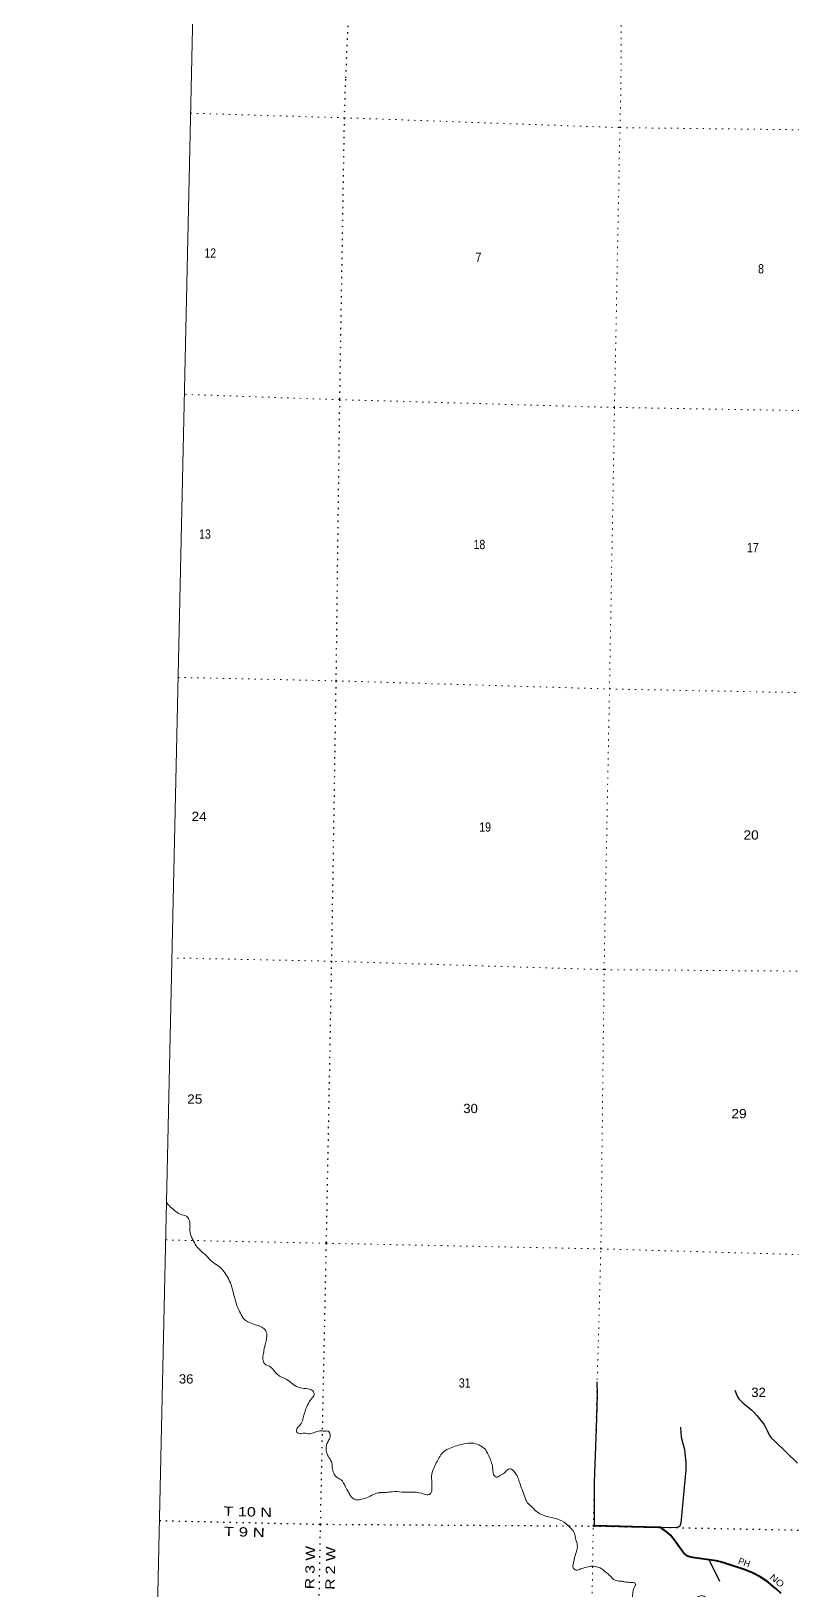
# Model space of a CAD drawing. Header units: feet. Extents: x -509309 to -252658, y -547785 to -360805.
# Drawn here: x -509309 to -494985, y -435048 to -405679 of the extents above; entities that cross this region are included whole.
import ezdxf
from ezdxf.enums import TextEntityAlignment as Align

# ---------------------------------------------------------------- set-up
doc = ezdxf.new("R2010")
doc.units = ezdxf.units.FT
doc.header["$LTSCALE"] = 80
doc.linetypes.add('DOTTED', pattern=[1.5, 0.3, -1.2])
for name, color, linetype, lineweight in [('26', 7, 'Continuous', 40), ('27', 7, 'Continuous', 13), ('29', 7, 'Continuous', 25), ('39', 7, 'Continuous', 13), ('4', 7, 'Continuous', 13), ('6', 7, 'DOTTED', 25), ('7', 7, 'DOTTED', 13)]:
    doc.layers.add(name, color=color, linetype=linetype, lineweight=lineweight)

msp = doc.modelspace()

# ---------------------------------------------------------------- linework, layer by layer
at = {"layer": '26'}
for points in [[(-497017.32, -434358.1), (-497019.06, -434355.95), (-497053.49, -434308.1), (-497185.74, -434124.31), (-497211.44, -434088.6), (-497224.21, -434074.31), (-497272.46, -434020.32), (-497348.93, -433950.96), (-497432.23, -433889.96), (-497444.74, -433882.17), (-497459.74, -433872.82), (-497494.74, -433872.02), (-498713.34, -433843.92)], [(-495184.16, -435115.12), (-495286.5, -435025.08), (-495306.12, -435007.82), (-495336.5, -434982.82), (-495440.02, -434897.64), (-495579.71, -434805.35), (-495728.28, -434728.17), (-495884.11, -434666.94), (-496188.17, -434565.29), (-496232.47, -434549.73), (-496238.17, -434548.15), (-496411.43, -434500.08), (-496854.41, -434438.67), (-496880.28, -434435.08), (-496905.63, -434428.8), (-496930.18, -434419.91), (-496953.67, -434408.5), (-496975.84, -434394.7), (-496996.45, -434378.65), (-497015.26, -434360.54), (-497017.32, -434358.1)]]:
    msp.add_lwpolyline(points, dxfattribs=at)
at = {"layer": '29'}
msp.add_line((-496541.32, -434487.59), (-496348.38, -434885.84), dxfattribs=at)
for points in [[(-498656.34, -431127.24), (-498652.85, -431378.41), (-498670.35, -432010.44), (-498708.68, -433019.32), (-498709.95, -433822.62), (-498711.18, -433858.73)], [(-496059.52, -431286.75), (-496010.21, -431408.93), (-495980.87, -431451.14), (-495900.16, -431528.2), (-495742.4, -431656.64), (-495698.38, -431698.84), (-495639.68, -431770.41), (-495569.98, -431858.48), (-495514.95, -431924.54), (-495489.26, -431970.41), (-495456.25, -432034.63), (-495404.89, -432141.06), (-495373.7, -432185.09), (-495298.5, -432254.82), (-494880.27, -432662.17)], [(-497459.74, -433872.82), (-497149.33, -433869.52), (-497134.66, -433865.85), (-497116.31, -433859.43), (-497098.89, -433849.33), (-497090.64, -433840.16), (-497078.71, -433819.98), (-497068.62, -433785.11), (-496973.24, -432786.94), (-496976.91, -432640.15), (-496984.24, -432526.39), (-497002.59, -432412.63), (-497053.95, -432203.45), (-497061.28, -432161.25), (-497068.62, -432093.36), (-497075.96, -431979.59)]]:
    msp.add_lwpolyline(points, dxfattribs=at)
at = {"layer": '39'}
for points in [[(-506758.87, -427744.23), (-506706.4, -427812.94), (-506613.08, -427898.69), (-506504.63, -427971.83), (-506386.1, -428009.66), (-506338.18, -428067.66), (-506323.05, -428120.63), (-506318, -428193.77), (-506315.48, -428314.83), (-506267.56, -428448.49), (-506199.47, -428564.51), (-506098.58, -428675.48), (-506022.92, -428741.05), (-505984.13, -428776.76)], [(-505984.13, -428776.76), (-505916.5, -428851.38), (-505791.14, -428938.03), (-505680.62, -429048.27), (-505606.28, -429161.28), (-505542.83, -429300.03), (-505496.64, -429474.34), (-505461.03, -429606.1), (-505413.6, -429744.3), (-505351.62, -429866.93), (-505309.88, -429936.65), (-505227.69, -429995.71), (-505107.18, -430048.05), (-505013.88, -430075.36), (-504925.34, -430124.59), (-504874.41, -430218.72), (-504896.78, -430404.73), (-504913.19, -430474.46), (-504935.23, -430592.2), (-504945.06, -430704.33), (-504917.76, -430785.6), (-504797.72, -430851.98), (-504724.36, -430934.84), (-504619.16, -431024.81), (-504475.3, -431098.04), (-504375.7, -431175.77), (-504245.59, -431240.49), (-504093.88, -431259.76), (-504003.06, -431301.04), (-503981.28, -431368.06), (-504034.28, -431452.6), (-504104.32, -431566.68), (-504132.4, -431625.97), (-504166.19, -431735.26), (-504193.56, -431832.73), (-504241.23, -431937.54), (-504299.49, -431999.81), (-504304.08, -432075.96), (-504250.97, -432105.91), (-504178.41, -432094.34), (-504054.59, -432108.64), (-503975.47, -432081.23), (-503874.26, -432052.57), (-503776.14, -432055.94), (-503714.13, -432060.08), (-503676.88, -432143.71), (-503693.01, -432205.41), (-503729.51, -432276.46), (-503756.75, -432369.91), (-503736.54, -432483.08), (-503687.55, -432575.14), (-503649.75, -432642.71), (-503640.53, -432725.37), (-503621.78, -432822.41), (-503561.05, -432922.91), (-503474.58, -432974.08), (-503386.97, -433109.64), (-503337.84, -433197.69), (-503294.44, -433277.51), (-503196.64, -433349.15), (-503114.34, -433345.95), (-502997.03, -433315.84), (-502856.4, -433248.37), (-502755.12, -433217.71), (-502735.03, -433216.39), (-502590.44, -433209.31), (-502511.87, -433197.95), (-502325.64, -433204.35), (-502169.31, -433205.7), (-501957.59, -433229.04), (-501856.22, -433254.62), (-501793.6, -433240.7), (-501774.62, -433213.24), (-501766.86, -433103.04), (-501765.59, -433006.69), (-501768.11, -432904.17), (-501733.43, -432768.8), (-501679.48, -432656.17), (-501554.51, -432459.63), (-501509.16, -432423.03), (-501384.96, -432367.05), (-501263.11, -432321.02), (-501154.02, -432296.66), (-501005.15, -432281.69), (-500878.09, -432318.19), (-500768.34, -432392.25), (-500703.8, -432498.9), (-500624.86, -432712.49), (-500615.37, -432787.13), (-500600.22, -432872), (-500543.85, -432924.14), (-500468.4, -432886.57), (-500384.32, -432831.21), (-500353.05, -432796.14), (-500279.94, -432768.52), (-500215.43, -432816.93), (-500143.09, -432929.88)], [(-500143.09, -432929.88), (-500108.66, -433037.5), (-500062.69, -433159.58), (-500015.2, -433295.78), (-499983.62, -433369.16), (-499951.28, -433420.48), (-499869.63, -433495.59), (-499815.41, -433551.68), (-499727.34, -433614.95), (-499666.09, -433641.16), (-499273.69, -433775.14), (-499224.93, -433814.97), (-499135.48, -433896.37), (-499081.93, -433972.52), (-499050.32, -434104.15), (-499025.43, -434197.39), (-499046.36, -434341.27), (-499082.77, -434468.56), (-499099.38, -434544.3), (-499104.25, -434628.49), (-499045.68, -434674.68), (-498962.76, -434653.43), (-498869.55, -434624.5), (-498772.61, -434603.73), (-498660.68, -434613.6), (-498577.53, -434644.57), (-498499.41, -434705.5), (-498429.17, -434762.14), (-498334.05, -434853.78), (-498242.82, -434883.02), (-498170.87, -434889.51), (-498097.19, -434904.09), (-497977.11, -434910.22), (-497925.8, -434934.08), (-497941.45, -434981.74), (-497977.25, -435090.97), (-497978.86, -435197.36), (-497891.82, -435290.72), (-497709, -435397.42), (-497596.91, -435461.52), (-497454.01, -435562.84), (-497353.25, -435606.46), (-497208.93, -435607.41), (-497107.37, -435568.72), (-497017.42, -435517.58), (-496946, -435421.63), (-496880.03, -435309.42), (-496815.36, -435235.32), (-496743.02, -435171.53), (-496668.38, -435158.03), (-496620.94, -435177.73), (-496597.98, -435268.9), (-496591.24, -435365.53), (-496590.24, -435453.93), (-496549.8, -435561.77), (-496466.43, -435644.96), (-496370.35, -435708.52), (-496288.39, -435715.35), (-496167.17, -435629.14), (-496049.28, -435522.73), (-495971.7, -435422.97), (-495916.82, -435400.75), (-495809.12, -435358.26), (-495728.65, -435409.22), (-495706.72, -435530.48), (-495720.42, -435638.46), (-495728.86, -435768.71), (-495741.05, -435832.56), (-495698.82, -435946.48), (-495682.07, -436043.46), (-495691.56, -436145.56), (-495684.41, -436230.15), (-495574.12, -436288.17), (-495506.01, -436348.75), (-495480.71, -436429.96), (-495414.03, -436597.13)]]:
    msp.add_spline(points, degree=3, dxfattribs=at)
at = {"layer": '4'}
msp.add_lwpolyline([(-505285.47, -360804.75), (-473709.75, -361478.07), (-442133.15, -362107.95), (-410555.71, -362694.39), (-378977.49, -363237.41), (-347398.54, -363736.98), (-315818.95, -364193.12), (-284238.76, -364605.82), (-252658.03, -364975.08), (-254669.8, -547785.08), (-286501.98, -547412.88), (-318333.63, -546996.89), (-350164.67, -546537.13), (-381995.06, -546033.57), (-413824.72, -545486.23), (-445653.6, -544895.12), (-477481.62, -544260.22), (-509308.75, -543581.54)], close=True, dxfattribs=at)
msp.add_lwpolyline([(-505285.47, -360804.75), (-473709.75, -361478.07), (-442133.15, -362107.95), (-410555.71, -362694.39), (-378977.49, -363237.41), (-347398.54, -363736.98), (-315818.95, -364193.12), (-284238.76, -364605.82), (-252658.03, -364975.08), (-254669.8, -547785.08), (-286501.98, -547412.88), (-318333.63, -546996.89), (-350164.67, -546537.13), (-381995.06, -546033.57), (-413824.72, -545486.23), (-445653.6, -544895.12), (-477481.62, -544260.22), (-509308.75, -543581.54)], close=True, dxfattribs=at)
at = {"layer": '6'}
msp.add_line((-503181.08, -401980.67), (-503392.2, -406584.04), dxfattribs=at)
for points in [[(-503392.2, -406584.04), (-503415.27, -407310.84), (-503503.75, -412621.92), (-503571.73, -417919.64), (-503655.25, -423202.77), (-503755.88, -428517.44), (-503865.84, -433811.71), (-503962.31, -439004.02), (-504011.33, -444392.77), (-504197.68, -449634.2), (-504275.28, -452287.9)], [(-506890.98, -433743.23), (-503865.84, -433811.71), (-498724.67, -433845.74), (-493445.51, -433948.79), (-488304.72, -434053.1)]]:
    msp.add_lwpolyline(points, dxfattribs=at)
at = {"layer": '7'}
msp.add_line((-498174.51, -402084.62), (-498203.23, -406697.01), dxfattribs=at)
for points in [[(-498418.35, -418073.17), (-498324.07, -412768.32), (-498222.87, -407495.84), (-498203.23, -406697.01)], [(-506307.25, -407224.4), (-503415.27, -407310.84), (-498222.87, -407495.84), (-493030.52, -407557.74)], [(-493162.64, -412855.26), (-498324.07, -412768.32), (-503503.75, -412621.92), (-506423.87, -412522.23)], [(-506541.26, -417855.06), (-503571.73, -417919.64), (-498418.35, -418073.17), (-493291.38, -418170.98)], [(-498520.1, -423361.69), (-498432.31, -418798.72), (-498418.35, -418073.17)], [(-488030.09, -423513.22), (-493327, -423401.53), (-498520.1, -423361.69), (-503655.25, -423202.77), (-506657.62, -423141.11)], [(-498985.64, -444527.85), (-498812.1, -439191.58), (-498724.67, -433845.74), (-498580.84, -428623.51), (-498520.1, -423361.69)], [(-506774.59, -428455.14), (-503755.88, -428517.44), (-498580.84, -428623.51), (-493387.42, -428771.81), (-488282.29, -428804.61)]]:
    msp.add_lwpolyline(points, dxfattribs=at)

# ---------------------------------------------------------------- texts
at = {"layer": '27'}
msp.add_text('PH', height=120, rotation=341.515, dxfattribs=at).set_placement((-495900.02, -434587.82), align=Align.CENTER)
at = {"layer": '27', "width": 1.2}
msp.add_text('NO', height=120, rotation=320.551, dxfattribs=at).set_placement((-495300.69, -434921.64), align=Align.CENTER)
at = {"layer": '6'}
for s, rotation, width, p in [('T 10 N', 358.329, 1.3, (-505688.9, -433650.8)), ('T 9 N', 358.329, 1.35, (-505683.71, -434032.89)), ('R 3 W', 88.81, 1.25, (-503979.13, -435036.82)), ('R 2 W', 88.81, 1.25, (-503596.12, -435047.5))]:
    msp.add_text(s, height=175, rotation=rotation, dxfattribs=dict(at, width=width)).set_placement(p)
at = {"layer": '7'}
for s, width, p in [('12', 0.85, (-506047.57, -409947.14)), ('7', 0.85, (-500942, -410029.55)), ('8', 0.85, (-495620.71, -410242.9)), ('13', 0.85, (-506147.06, -415241.35)), ('18', 0.85, (-500979.13, -415438.6)), ('17', 0.85, (-495829.83, -415495.75)), ('24', 1.1, (-506289.21, -420563.37)), ('19', 0.85, (-500870.88, -420762.48)), ('20', 1.1, (-495895.52, -420911.37)), ('25', 1.1, (-506371.42, -425887.39)), ('30', 1.05, (-501171.67, -426064.96)), ('29', 1.1, (-496121.92, -426161.79)), ('36', 1.05, (-506527.35, -431160.9)), ('31', 0.85, (-501255.6, -431236.44)), ('32', 1.05, (-495748.01, -431415))]:
    msp.add_text(s, height=175, dxfattribs=dict(at, width=width)).set_placement(p)

doc.saveas('drawing.dxf')
